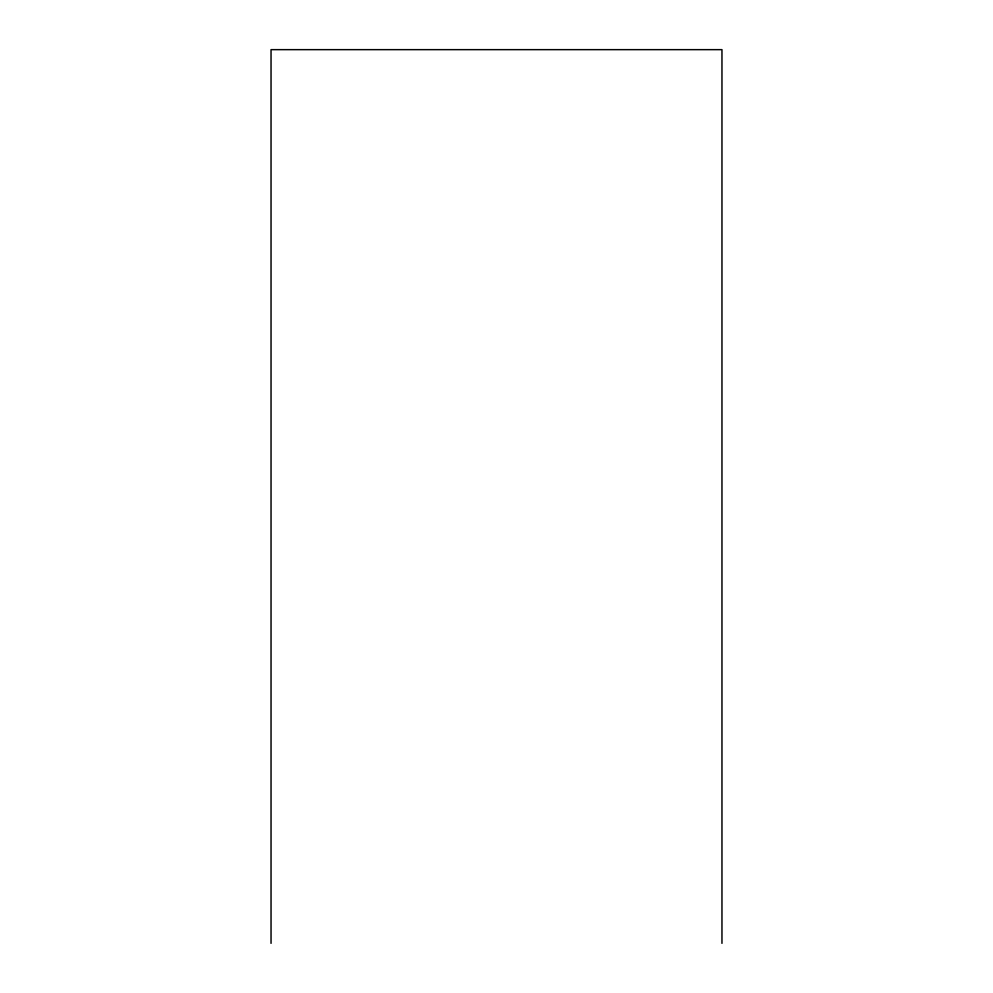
<?xml version="1.0" encoding="UTF-8"?>
<svg xmlns="http://www.w3.org/2000/svg" width="993" height="993" viewBox="0 0 993 993"><rect width="100%" height="100%" fill="white"/><g stroke="black" fill="none" stroke-linecap="round" stroke-linejoin="round"><path stroke-width="1.49" d="M721.961 943.35L721.961 49.65L271.039 49.65L271.039 943.35"/></g></svg>
